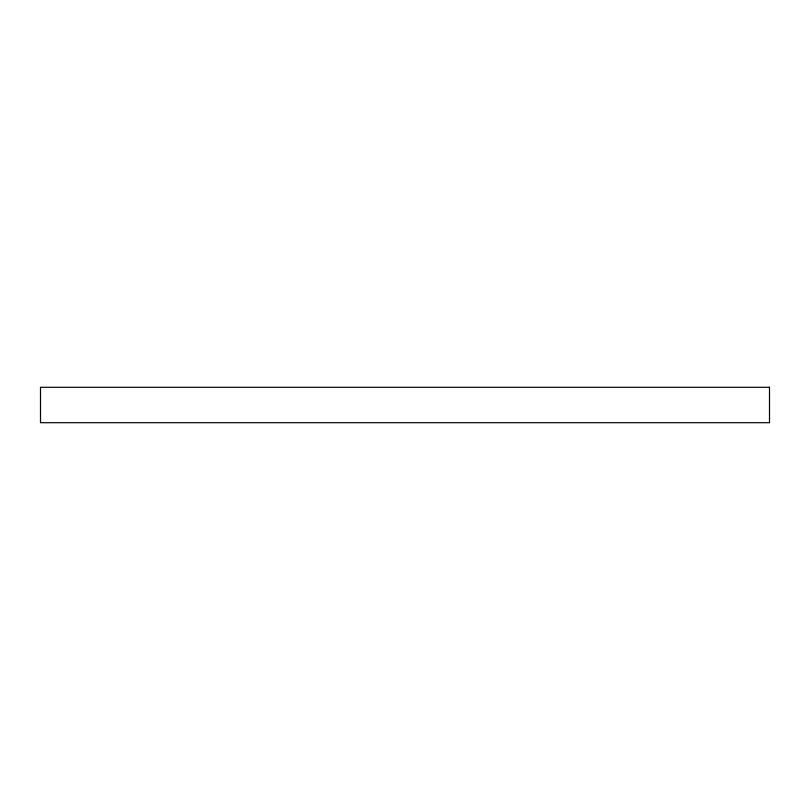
<?xml version="1.0" encoding="UTF-8"?>
<svg xmlns="http://www.w3.org/2000/svg" width="810" height="810" viewBox="0 0 810 810"><rect width="100%" height="100%" fill="white"/><g stroke="black" fill="none" stroke-linecap="round" stroke-linejoin="round"><path stroke-width="1.21" d="M769.5 387.291L40.5 387.291L40.5 422.709L769.5 422.709L769.5 387.291"/></g></svg>
